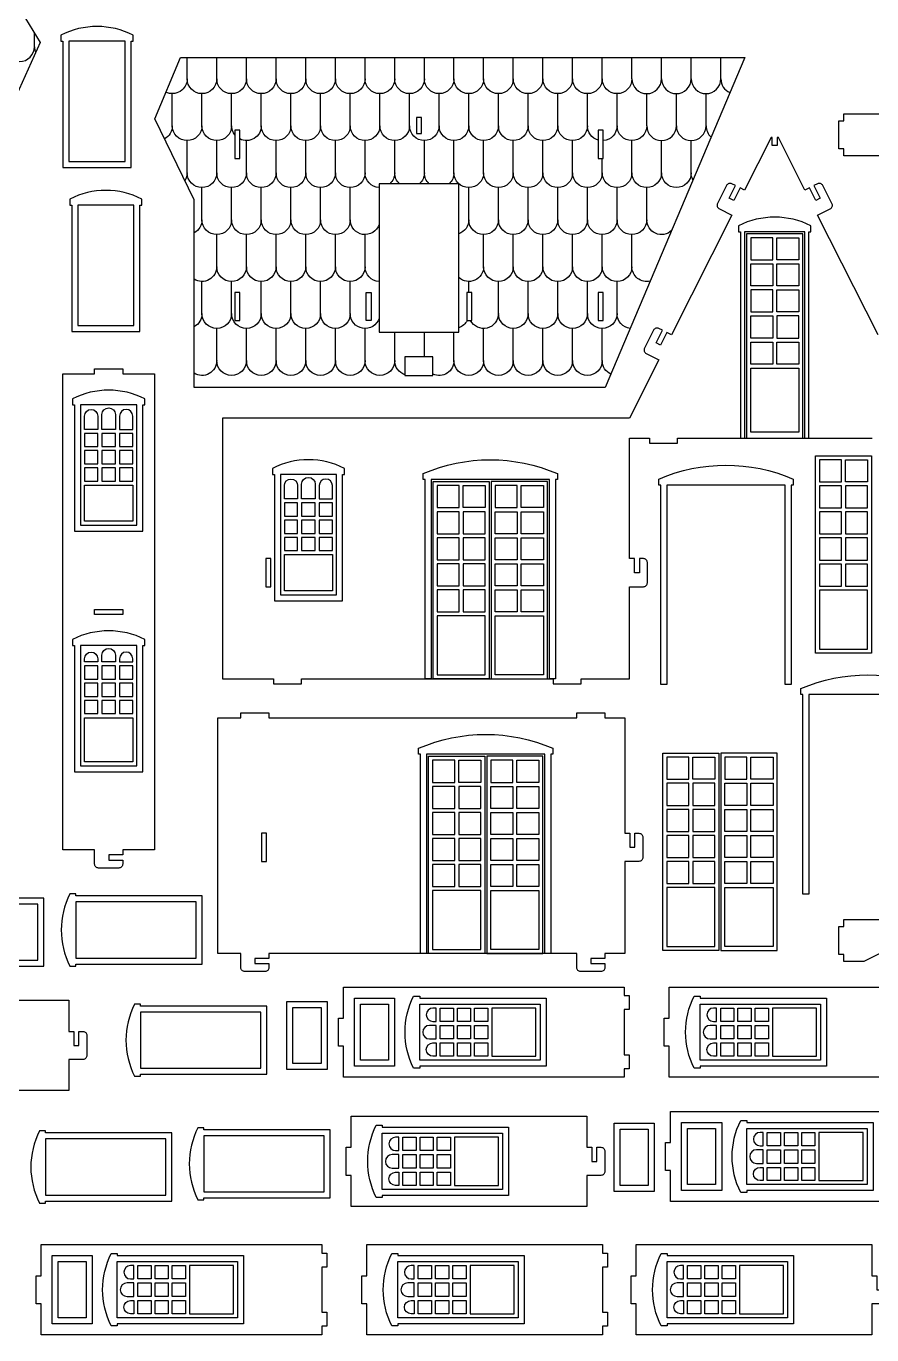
# Model space of a CAD drawing. Extents: x -4552 to 3750, y -5417 to 1843.
# Drawn here: x 442 to 2466, y -5363 to -2231 of the extents above; entities that cross this region are included whole.
import ezdxf

# ---------------------------------------------------------------- set-up
doc = ezdxf.new("R2010")
doc.units = 0
doc.header["$MEASUREMENT"] = 0
doc.layers.add('LAYER1', color=18, linetype='CONTINUOUS')

msp = doc.modelspace()

# ---------------------------------------------------------------- linework, layer by layer
at = {"layer": 'LAYER1'}
for points in [[(418, -2397.4), (418, -2906.3), (-194.9, -2906.3), (-194.9, -2140.1), (396.6, -2140.1), (475.4, -2269.9)], [(678.6, -2266.7), (544.2, -2266.7), (544.2, -2554.7), (678.6, -2554.7)], [(810.7, -2305.9), (2161.5, -2305.9), (1827.8, -3095.7), (843.7, -3095.7), (843.7, -2646.7), (749.5, -2452.7)], [(1387.8, -2449.2), (1375.8, -2449.2), (1375.8, -2487.6), (1387.8, -2487.6)], [(952.8, -2480.1), (940.8, -2480.1), (940.8, -2547.3), (952.8, -2547.3)], [(1822.8, -2480.1), (1810.8, -2480.1), (1810.8, -2547.3), (1822.8, -2547.3)], [(1477.2, -2963), (1477.2, -2608), (1286.4, -2608), (1286.4, -2963)], [(699.6, -2659.1), (565.2, -2659.1), (565.2, -2947.1), (699.6, -2947.1)], [(2305.3, -2723), (2161.3, -2723), (2161.3, -3217.4), (2305.3, -3217.4)], [(2300.5, -2727.8), (2166.1, -2727.8), (2166.1, -3217.4), (2300.5, -3217.4)], [(2228.5, -2790.2), (2228.5, -2737.4), (2175.7, -2737.4), (2175.7, -2790.2)], [(2238.1, -2737.4), (2290.9, -2737.4), (2290.9, -2790.2), (2238.1, -2790.2)], [(2228.5, -2852.6), (2175.7, -2852.6), (2175.7, -2799.8), (2228.5, -2799.8)], [(2238.1, -2852.6), (2238.1, -2799.8), (2290.9, -2799.8), (2290.9, -2852.6)], [(952.8, -2868.1), (940.8, -2868.1), (940.8, -2935.3), (952.8, -2935.3)], [(1255.2, -2868.1), (1267.2, -2868.1), (1267.2, -2935.3), (1255.2, -2935.3)], [(1508.4, -2868.1), (1496.4, -2868.1), (1496.4, -2935.3), (1508.4, -2935.3)], [(1822.8, -2868.1), (1810.8, -2868.1), (1810.8, -2935.3), (1822.8, -2935.3)], [(2175.7, -2915), (2228.5, -2915), (2228.5, -2862.2), (2175.7, -2862.2)], [(2238.1, -2915), (2238.1, -2862.2), (2290.9, -2862.2), (2290.9, -2915)], [(2228.5, -2977.4), (2175.7, -2977.4), (2175.7, -2924.6), (2228.5, -2924.6)], [(2238.1, -2977.4), (2290.9, -2977.4), (2290.9, -2924.6), (2238.1, -2924.6)], [(2175.7, -2987), (2228.5, -2987), (2228.5, -3039.8), (2175.7, -3039.8)], [(2238.1, -3039.8), (2238.1, -2987), (2290.9, -2987), (2290.9, -3039.8)], [(1415.4, -3067.4), (1415.4, -3022.6), (1348.2, -3022.6), (1348.2, -3067.4)], [(2175.7, -3049.4), (2290.9, -3049.4), (2290.9, -3203), (2175.7, -3203)], [(706.4, -3137.2), (572, -3137.2), (572, -3425.2), (706.4, -3425.2)], [(581.6, -3237.1), (613.3, -3237.1), (613.3, -3205.5), (581.6, -3205.5)], [(622.9, -3237.1), (655.5, -3237.1), (655.5, -3205.5), (622.9, -3205.5)], [(665.1, -3237.1), (696.8, -3237.1), (696.8, -3205.5), (665.1, -3205.5)], [(581.6, -3278.4), (613.3, -3278.4), (613.3, -3246.7), (581.6, -3246.7)], [(622.9, -3278.4), (655.5, -3278.4), (655.5, -3246.7), (622.9, -3246.7)], [(665.1, -3278.4), (696.8, -3278.4), (696.8, -3246.7), (665.1, -3246.7)], [(581.6, -3319.7), (613.3, -3319.7), (613.3, -3288), (581.6, -3288)], [(622.9, -3319.7), (655.5, -3319.7), (655.5, -3288), (622.9, -3288)], [(665.1, -3319.7), (696.8, -3319.7), (696.8, -3288), (665.1, -3288)], [(2330.6, -3259.1), (2465, -3259.1), (2465, -3731.5), (2330.6, -3731.5)], [(2340.2, -3321.5), (2393, -3321.5), (2393, -3268.7), (2340.2, -3268.7)], [(2455.4, -3321.5), (2402.6, -3321.5), (2402.6, -3268.7), (2455.4, -3268.7)], [(1184.5, -3303.8), (1050.1, -3303.8), (1050.1, -3591.8), (1184.5, -3591.8)], [(696.8, -3415.6), (581.6, -3415.6), (581.6, -3329.3), (696.8, -3329.3)], [(1415.5, -3321), (1549.9, -3321), (1549.9, -3793.4), (1415.5, -3793.4)], [(1425.1, -3383.4), (1477.9, -3383.4), (1477.9, -3330.6), (1425.1, -3330.6)], [(1540.3, -3383.4), (1487.5, -3383.4), (1487.5, -3330.6), (1540.3, -3330.6)], [(1689.1, -3321), (1554.7, -3321), (1554.7, -3793.4), (1689.1, -3793.4)], [(1564.3, -3383.4), (1617.1, -3383.4), (1617.1, -3330.6), (1564.3, -3330.6)], [(1679.5, -3383.4), (1626.7, -3383.4), (1626.7, -3330.6), (1679.5, -3330.6)], [(2340.2, -3383.9), (2393, -3383.9), (2393, -3331.1), (2340.2, -3331.1)], [(2455.4, -3383.9), (2455.4, -3331.1), (2402.6, -3331.1), (2402.6, -3383.9)], [(1059.7, -3403.7), (1091.4, -3403.7), (1091.4, -3372), (1059.7, -3372)], [(1101, -3403.7), (1133.6, -3403.7), (1133.6, -3372), (1101, -3372)], [(1143.2, -3403.7), (1174.9, -3403.7), (1174.9, -3372), (1143.2, -3372)], [(1059.7, -3445), (1091.4, -3445), (1091.4, -3413.3), (1059.7, -3413.3)], [(1101, -3445), (1133.6, -3445), (1133.6, -3413.3), (1101, -3413.3)], [(1143.2, -3445), (1174.9, -3445), (1174.9, -3413.3), (1143.2, -3413.3)], [(1425.1, -3445.8), (1477.9, -3445.8), (1477.9, -3393), (1425.1, -3393)], [(1540.3, -3445.8), (1540.3, -3393), (1487.5, -3393), (1487.5, -3445.8)], [(1564.3, -3445.8), (1564.3, -3393), (1617.1, -3393), (1617.1, -3445.8)], [(1679.5, -3445.8), (1626.7, -3445.8), (1626.7, -3393), (1679.5, -3393)], [(2393, -3446.3), (2393, -3393.5), (2340.2, -3393.5), (2340.2, -3446.3)], [(2455.4, -3393.5), (2402.6, -3393.5), (2402.6, -3446.3), (2455.4, -3446.3)], [(1059.7, -3486.2), (1091.4, -3486.2), (1091.4, -3454.6), (1059.7, -3454.6)], [(1101, -3486.2), (1133.6, -3486.2), (1133.6, -3454.6), (1101, -3454.6)], [(1143.2, -3486.2), (1174.9, -3486.2), (1174.9, -3454.6), (1143.2, -3454.6)], [(1477.9, -3508.2), (1477.9, -3455.4), (1425.1, -3455.4), (1425.1, -3508.2)], [(1540.3, -3455.4), (1487.5, -3455.4), (1487.5, -3508.2), (1540.3, -3508.2)], [(1564.3, -3455.4), (1617.1, -3455.4), (1617.1, -3508.2), (1564.3, -3508.2)], [(1626.7, -3508.2), (1626.7, -3455.4), (1679.5, -3455.4), (1679.5, -3508.2)], [(2393, -3508.7), (2393, -3455.9), (2340.2, -3455.9), (2340.2, -3508.7)], [(2402.6, -3508.7), (2455.4, -3508.7), (2455.4, -3455.9), (2402.6, -3455.9)], [(1021.3, -3572.6), (1027.3, -3572.6), (1027.3, -3505.4), (1015.3, -3505.4), (1015.3, -3572.6)], [(1174.9, -3582.2), (1059.7, -3582.2), (1059.7, -3495.8), (1174.9, -3495.8)], [(1477.9, -3570.6), (1477.9, -3517.8), (1425.1, -3517.8), (1425.1, -3570.6)], [(1487.5, -3570.6), (1540.3, -3570.6), (1540.3, -3517.8), (1487.5, -3517.8)], [(1617.1, -3570.6), (1564.3, -3570.6), (1564.3, -3517.8), (1617.1, -3517.8)], [(1626.7, -3570.6), (1626.7, -3517.8), (1679.5, -3517.8), (1679.5, -3570.6)], [(2393, -3571.1), (2393, -3518.3), (2340.2, -3518.3), (2340.2, -3571.1)], [(2402.6, -3571.1), (2455.4, -3571.1), (2455.4, -3518.3), (2402.6, -3518.3)], [(1477.9, -3633), (1477.9, -3580.2), (1425.1, -3580.2), (1425.1, -3633)], [(1487.5, -3633), (1540.3, -3633), (1540.3, -3580.2), (1487.5, -3580.2)], [(1617.1, -3633), (1564.3, -3633), (1564.3, -3580.2), (1617.1, -3580.2)], [(1626.7, -3633), (1626.7, -3580.2), (1679.5, -3580.2), (1679.5, -3633)], [(2340.2, -3721.9), (2455.4, -3721.9), (2455.4, -3580.7), (2340.2, -3580.7)], [(605.6, -3626.8), (672.8, -3626.8), (672.8, -3638.8), (605.6, -3638.8)], [(1425.1, -3783.8), (1540.3, -3783.8), (1540.3, -3642.6), (1425.1, -3642.6)], [(1679.5, -3783.8), (1564.3, -3783.8), (1564.3, -3642.6), (1679.5, -3642.6)], [(706.4, -3713.2), (572, -3713.2), (572, -4001.2), (706.4, -4001.2)], [(581.6, -3793.9), (613.3, -3793.9), (613.3, -3762.3), (581.6, -3762.3)], [(622.9, -3793.9), (655.5, -3793.9), (655.5, -3762.3), (622.9, -3762.3)], [(665.1, -3793.9), (696.8, -3793.9), (696.8, -3762.3), (665.1, -3762.3)], [(581.6, -3835.2), (613.3, -3835.2), (613.3, -3803.5), (581.6, -3803.5)], [(622.9, -3835.2), (655.5, -3835.2), (655.5, -3803.5), (622.9, -3803.5)], [(665.1, -3835.2), (696.8, -3835.2), (696.8, -3803.5), (665.1, -3803.5)], [(581.6, -3876.5), (613.3, -3876.5), (613.3, -3844.8), (581.6, -3844.8)], [(622.9, -3876.5), (655.5, -3876.5), (655.5, -3844.8), (622.9, -3844.8)], [(665.1, -3876.5), (696.8, -3876.5), (696.8, -3844.8), (665.1, -3844.8)], [(696.8, -3991.6), (581.6, -3991.6), (581.6, -3886.1), (696.8, -3886.1)], [(1965.2, -3971.2), (2099.6, -3971.2), (2099.6, -4443.6), (1965.2, -4443.6)], [(2238.8, -3971.2), (2104.4, -3971.2), (2104.4, -4443.6), (2238.8, -4443.6)], [(1404.9, -3978.5), (1539.3, -3978.5), (1539.3, -4450.8), (1404.9, -4450.8)], [(1414.5, -4040.9), (1467.3, -4040.9), (1467.3, -3988.1), (1414.5, -3988.1)], [(1529.7, -4040.9), (1476.9, -4040.9), (1476.9, -3988.1), (1529.7, -3988.1)], [(1678.5, -3978.5), (1544.1, -3978.5), (1544.1, -4450.8), (1678.5, -4450.8)], [(1553.7, -4040.9), (1606.5, -4040.9), (1606.5, -3988.1), (1553.7, -3988.1)], [(1668.9, -4040.9), (1616.1, -4040.9), (1616.1, -3988.1), (1668.9, -3988.1)], [(1974.8, -4033.6), (2027.6, -4033.6), (2027.6, -3980.8), (1974.8, -3980.8)], [(2090, -4033.6), (2037.2, -4033.6), (2037.2, -3980.8), (2090, -3980.8)], [(2114, -4033.6), (2166.8, -4033.6), (2166.8, -3980.8), (2114, -3980.8)], [(2229.2, -4033.6), (2176.4, -4033.6), (2176.4, -3980.8), (2229.2, -3980.8)], [(1414.5, -4103.3), (1467.3, -4103.3), (1467.3, -4050.5), (1414.5, -4050.5)], [(1529.7, -4103.3), (1529.7, -4050.5), (1476.9, -4050.5), (1476.9, -4103.3)], [(1553.7, -4103.3), (1553.7, -4050.5), (1606.5, -4050.5), (1606.5, -4103.3)], [(1668.9, -4103.3), (1616.1, -4103.3), (1616.1, -4050.5), (1668.9, -4050.5)], [(1974.8, -4096), (2027.6, -4096), (2027.6, -4043.2), (1974.8, -4043.2)], [(2090, -4096), (2090, -4043.2), (2037.2, -4043.2), (2037.2, -4096)], [(2114, -4096), (2114, -4043.2), (2166.8, -4043.2), (2166.8, -4096)], [(2229.2, -4096), (2176.4, -4096), (2176.4, -4043.2), (2229.2, -4043.2)], [(1467.3, -4165.7), (1467.3, -4112.9), (1414.5, -4112.9), (1414.5, -4165.7)], [(1529.7, -4112.9), (1476.9, -4112.9), (1476.9, -4165.7), (1529.7, -4165.7)], [(1553.7, -4112.9), (1606.5, -4112.9), (1606.5, -4165.7), (1553.7, -4165.7)], [(1616.1, -4165.7), (1616.1, -4112.9), (1668.9, -4112.9), (1668.9, -4165.7)], [(2027.6, -4158.4), (2027.6, -4105.6), (1974.8, -4105.6), (1974.8, -4158.4)], [(2090, -4105.6), (2037.2, -4105.6), (2037.2, -4158.4), (2090, -4158.4)], [(2114, -4105.6), (2166.8, -4105.6), (2166.8, -4158.4), (2114, -4158.4)], [(2176.4, -4158.4), (2176.4, -4105.6), (2229.2, -4105.6), (2229.2, -4158.4)], [(1010.7, -4230), (1016.7, -4230), (1016.7, -4162.8), (1004.7, -4162.8), (1004.7, -4230)], [(1467.3, -4228.1), (1467.3, -4175.3), (1414.5, -4175.3), (1414.5, -4228.1)], [(1476.9, -4228.1), (1529.7, -4228.1), (1529.7, -4175.3), (1476.9, -4175.3)], [(1606.5, -4228.1), (1553.7, -4228.1), (1553.7, -4175.3), (1606.5, -4175.3)], [(1616.1, -4228.1), (1616.1, -4175.3), (1668.9, -4175.3), (1668.9, -4228.1)], [(2027.6, -4220.8), (2027.6, -4168), (1974.8, -4168), (1974.8, -4220.8)], [(2037.2, -4220.8), (2090, -4220.8), (2090, -4168), (2037.2, -4168)], [(2166.8, -4220.8), (2114, -4220.8), (2114, -4168), (2166.8, -4168)], [(2176.4, -4220.8), (2176.4, -4168), (2229.2, -4168), (2229.2, -4220.8)], [(1467.3, -4290.5), (1467.3, -4237.7), (1414.5, -4237.7), (1414.5, -4290.5)], [(1476.9, -4290.5), (1529.7, -4290.5), (1529.7, -4237.7), (1476.9, -4237.7)], [(1606.5, -4290.5), (1553.7, -4290.5), (1553.7, -4237.7), (1606.5, -4237.7)], [(1616.1, -4290.5), (1616.1, -4237.7), (1668.9, -4237.7), (1668.9, -4290.5)], [(2027.6, -4283.2), (2027.6, -4230.4), (1974.8, -4230.4), (1974.8, -4283.2)], [(2037.2, -4283.2), (2090, -4283.2), (2090, -4230.4), (2037.2, -4230.4)], [(2166.8, -4283.2), (2114, -4283.2), (2114, -4230.4), (2166.8, -4230.4)], [(2176.4, -4283.2), (2176.4, -4230.4), (2229.2, -4230.4), (2229.2, -4283.2)], [(1414.5, -4441.2), (1529.7, -4441.2), (1529.7, -4300.1), (1414.5, -4300.1)], [(1668.9, -4441.2), (1553.7, -4441.2), (1553.7, -4300.1), (1668.9, -4300.1)], [(1974.8, -4434), (2090, -4434), (2090, -4292.8), (1974.8, -4292.8)], [(2229.2, -4434), (2114, -4434), (2114, -4292.8), (2229.2, -4292.8)], [(181.3, -4332.5), (181.3, -4466.9), (469.3, -4466.9), (469.3, -4332.5)], [(560.8, -4327.1), (560.8, -4461.5), (848.8, -4461.5), (848.8, -4327.1)], [(1201.1, -4672.5), (1189.1, -4672.5), (1189.1, -4605.3), (1195.1, -4605.3), (1201.1, -4605.3), (1201.1, -4531), (1873.1, -4531), (1873.1, -4551.3), (1885.1, -4551.3), (1885.1, -4584.9), (1873.1, -4584.9), (1873.1, -4692.9), (1885.1, -4692.9), (1885.1, -4726.5), (1873.1, -4726.5), (1873.1, -4746.9), (1201.1, -4746.9)], [(1980.5, -4672.5), (1968.5, -4672.5), (1968.5, -4605.3), (1974.5, -4605.3), (1980.5, -4605.3), (1980.5, -4531), (2544.5, -4531), (2544.5, -4551.3), (2556.5, -4551.3), (2556.5, -4584.9), (2544.5, -4584.9), (2544.5, -4692.9), (2556.5, -4692.9), (2556.5, -4726.5), (2544.5, -4726.5), (2544.5, -4746.9), (1980.5, -4746.9)], [(1065.8, -4728.5), (1065.8, -4565.3), (1161.8, -4565.3), (1161.8, -4728.5)], [(1227.4, -4720.5), (1227.4, -4557.3), (1323.4, -4557.3), (1323.4, -4720.5)], [(1309, -4571.7), (1309, -4706.1), (1241.8, -4706.1), (1241.8, -4571.7)], [(1383.5, -4706.1), (1383.5, -4571.7), (1671.5, -4571.7), (1671.5, -4706.1)], [(2054.9, -4706.1), (2054.9, -4571.7), (2342.9, -4571.7), (2342.9, -4706.1)], [(715.7, -4591), (715.7, -4725.4), (1003.7, -4725.4), (1003.7, -4591)], [(1147.4, -4579.7), (1147.4, -4714.1), (1080.2, -4714.1), (1080.2, -4579.7)], [(1464.2, -4581.3), (1464.2, -4613), (1432.5, -4613), (1432.5, -4581.3)], [(1505.5, -4581.3), (1505.5, -4613), (1473.8, -4613), (1473.8, -4581.3)], [(1546.7, -4581.3), (1546.7, -4613), (1515.1, -4613), (1515.1, -4581.3)], [(1661.9, -4696.5), (1661.9, -4581.3), (1556.3, -4581.3), (1556.3, -4696.5)], [(2135.6, -4581.3), (2135.6, -4613), (2103.9, -4613), (2103.9, -4581.3)], [(2176.9, -4581.3), (2176.9, -4613), (2145.2, -4613), (2145.2, -4581.3)], [(2218.2, -4581.3), (2218.2, -4613), (2186.5, -4613), (2186.5, -4581.3)], [(2333.3, -4696.5), (2333.3, -4581.3), (2227.8, -4581.3), (2227.8, -4696.5)], [(1464.2, -4622.6), (1464.2, -4655.2), (1432.5, -4655.2), (1432.5, -4622.6)], [(1505.5, -4622.6), (1505.5, -4655.2), (1473.8, -4655.2), (1473.8, -4622.6)], [(1546.7, -4622.6), (1546.7, -4655.2), (1515.1, -4655.2), (1515.1, -4622.6)], [(2135.6, -4622.6), (2135.6, -4655.2), (2103.9, -4655.2), (2103.9, -4622.6)], [(2176.9, -4622.6), (2176.9, -4655.2), (2145.2, -4655.2), (2145.2, -4622.6)], [(2218.2, -4622.6), (2218.2, -4655.2), (2186.5, -4655.2), (2186.5, -4622.6)], [(1464.2, -4664.8), (1464.2, -4696.5), (1432.5, -4696.5), (1432.5, -4664.8)], [(1505.5, -4664.8), (1505.5, -4696.5), (1473.8, -4696.5), (1473.8, -4664.8)], [(1546.7, -4664.8), (1546.7, -4696.5), (1515.1, -4696.5), (1515.1, -4664.8)], [(2135.6, -4664.8), (2135.6, -4696.5), (2103.9, -4696.5), (2103.9, -4664.8)], [(2176.9, -4664.8), (2176.9, -4696.5), (2145.2, -4696.5), (2145.2, -4664.8)], [(2218.2, -4664.8), (2218.2, -4696.5), (2186.5, -4696.5), (2186.5, -4664.8)], [(1984, -4970.2), (1972, -4970.2), (1972, -4903), (1978, -4903), (1984, -4903), (1984, -4828.6), (2656, -4828.6), (2656, -4849), (2668, -4849), (2668, -4882.6), (2656, -4882.6), (2656, -4990.6), (2668, -4990.6), (2668, -5024.2), (2656, -5024.2), (2656, -5044.6), (1984, -5044.6)], [(2010.3, -5018.2), (2010.3, -4855), (2106.3, -4855), (2106.3, -5018.2)], [(867.2, -4886.7), (867.2, -5021.1), (1155.2, -5021.1), (1155.2, -4886.7)], [(1294.1, -5015.3), (1294.1, -4880.9), (1582.1, -4880.9), (1582.1, -5015.3)], [(1849.1, -5020.2), (1849.1, -4857), (1945.1, -4857), (1945.1, -5020.2)], [(1930.7, -4871.4), (1930.7, -5005.8), (1863.5, -5005.8), (1863.5, -4871.4)], [(2091.9, -4869.4), (2091.9, -5003.8), (2024.7, -5003.8), (2024.7, -4869.4)], [(2166.4, -5003.8), (2166.4, -4869.4), (2454.4, -4869.4), (2454.4, -5003.8)], [(2247.1, -4879), (2247.1, -4910.7), (2215.4, -4910.7), (2215.4, -4879)], [(2288.3, -4879), (2288.3, -4910.7), (2256.7, -4910.7), (2256.7, -4879)], [(2329.6, -4879), (2329.6, -4910.7), (2297.9, -4910.7), (2297.9, -4879)], [(2444.8, -4994.2), (2444.8, -4879), (2339.2, -4879), (2339.2, -4994.2)], [(488, -4894.6), (488, -5029), (776, -5029), (776, -4894.6)], [(1374.9, -4890.5), (1374.9, -4922.2), (1343.2, -4922.2), (1343.2, -4890.5)], [(1416.1, -4890.5), (1416.1, -4922.2), (1384.5, -4922.2), (1384.5, -4890.5)], [(1457.4, -4890.5), (1457.4, -4922.2), (1425.7, -4922.2), (1425.7, -4890.5)], [(1572.5, -5005.7), (1572.5, -4890.5), (1467, -4890.5), (1467, -5005.7)], [(1374.9, -4931.8), (1374.9, -4964.5), (1343.2, -4964.5), (1343.2, -4931.8)], [(1416.1, -4931.8), (1416.1, -4964.5), (1384.5, -4964.5), (1384.5, -4931.8)], [(1457.4, -4931.8), (1457.4, -4964.5), (1425.7, -4964.5), (1425.7, -4931.8)], [(2247.1, -4920.3), (2247.1, -4952.9), (2215.4, -4952.9), (2215.4, -4920.3)], [(2288.3, -4920.3), (2288.3, -4952.9), (2256.7, -4952.9), (2256.7, -4920.3)], [(2329.6, -4920.3), (2329.6, -4952.9), (2297.9, -4952.9), (2297.9, -4920.3)], [(1374.9, -4974.1), (1374.9, -5005.7), (1343.2, -5005.7), (1343.2, -4974.1)], [(1416.1, -4974.1), (1416.1, -5005.7), (1384.5, -5005.7), (1384.5, -4974.1)], [(1457.4, -4974.1), (1457.4, -5005.7), (1425.7, -5005.7), (1425.7, -4974.1)], [(2247.1, -4962.5), (2247.1, -4994.2), (2215.4, -4994.2), (2215.4, -4962.5)], [(2288.3, -4962.5), (2288.3, -4994.2), (2256.7, -4994.2), (2256.7, -4962.5)], [(2329.6, -4962.5), (2329.6, -4994.2), (2297.9, -4994.2), (2297.9, -4962.5)], [(477.4, -5289), (465.4, -5289), (465.4, -5221.8), (471.4, -5221.8), (477.4, -5221.8), (477.4, -5147.5), (1149.4, -5147.5), (1149.4, -5167.8), (1161.4, -5167.8), (1161.4, -5201.4), (1149.4, -5201.4), (1149.4, -5309.4), (1161.4, -5309.4), (1161.4, -5343), (1149.4, -5343), (1149.4, -5363.4), (477.4, -5363.4)], [(1256.9, -5289), (1244.9, -5289), (1244.9, -5221.8), (1250.9, -5221.8), (1256.9, -5221.8), (1256.9, -5147.5), (1820.9, -5147.5), (1820.9, -5167.8), (1832.9, -5167.8), (1832.9, -5201.4), (1820.9, -5201.4), (1820.9, -5309.4), (1832.9, -5309.4), (1832.9, -5343), (1820.9, -5343), (1820.9, -5363.4), (1256.9, -5363.4)], [(503.8, -5337), (503.8, -5173.8), (599.8, -5173.8), (599.8, -5337)], [(585.4, -5188.2), (585.4, -5322.6), (518.2, -5322.6), (518.2, -5188.2)], [(659.8, -5322.6), (659.8, -5188.2), (947.8, -5188.2), (947.8, -5322.6)], [(740.5, -5197.8), (740.5, -5229.5), (708.9, -5229.5), (708.9, -5197.8)], [(781.8, -5197.8), (781.8, -5229.5), (750.1, -5229.5), (750.1, -5197.8)], [(823.1, -5197.8), (823.1, -5229.5), (791.4, -5229.5), (791.4, -5197.8)], [(938.2, -5313), (938.2, -5197.8), (832.7, -5197.8), (832.7, -5313)], [(1331.3, -5322.6), (1331.3, -5188.2), (1619.3, -5188.2), (1619.3, -5322.6)], [(1412, -5197.8), (1412, -5229.5), (1380.3, -5229.5), (1380.3, -5197.8)], [(1453.3, -5197.8), (1453.3, -5229.5), (1421.6, -5229.5), (1421.6, -5197.8)], [(1494.5, -5197.8), (1494.5, -5229.5), (1462.9, -5229.5), (1462.9, -5197.8)], [(1609.7, -5313), (1609.7, -5197.8), (1504.1, -5197.8), (1504.1, -5313)], [(1975.9, -5322.6), (1975.9, -5188.2), (2263.9, -5188.2), (2263.9, -5322.6)], [(2056.6, -5197.8), (2056.6, -5229.5), (2024.9, -5229.5), (2024.9, -5197.8)], [(2097.9, -5197.8), (2097.9, -5229.5), (2066.2, -5229.5), (2066.2, -5197.8)], [(2139.2, -5197.8), (2139.2, -5229.5), (2107.5, -5229.5), (2107.5, -5197.8)], [(2254.3, -5313), (2254.3, -5197.8), (2148.8, -5197.8), (2148.8, -5313)], [(740.5, -5239.1), (740.5, -5271.7), (708.9, -5271.7), (708.9, -5239.1)], [(781.8, -5239.1), (781.8, -5271.7), (750.1, -5271.7), (750.1, -5239.1)], [(823.1, -5239.1), (823.1, -5271.7), (791.4, -5271.7), (791.4, -5239.1)], [(1412, -5239.1), (1412, -5271.7), (1380.3, -5271.7), (1380.3, -5239.1)], [(1453.3, -5239.1), (1453.3, -5271.7), (1421.6, -5271.7), (1421.6, -5239.1)], [(1494.5, -5239.1), (1494.5, -5271.7), (1462.9, -5271.7), (1462.9, -5239.1)], [(2056.6, -5239.1), (2056.6, -5271.7), (2024.9, -5271.7), (2024.9, -5239.1)], [(2097.9, -5239.1), (2097.9, -5271.7), (2066.2, -5271.7), (2066.2, -5239.1)], [(2139.2, -5239.1), (2139.2, -5271.7), (2107.5, -5271.7), (2107.5, -5239.1)], [(740.5, -5281.3), (740.5, -5313), (708.9, -5313), (708.9, -5281.3)], [(781.8, -5281.3), (781.8, -5313), (750.1, -5313), (750.1, -5281.3)], [(823.1, -5281.3), (823.1, -5313), (791.4, -5313), (791.4, -5281.3)], [(1412, -5281.3), (1412, -5313), (1380.3, -5313), (1380.3, -5281.3)], [(1453.3, -5281.3), (1453.3, -5313), (1421.6, -5313), (1421.6, -5281.3)], [(1494.5, -5281.3), (1494.5, -5313), (1462.9, -5313), (1462.9, -5281.3)], [(2056.6, -5281.3), (2056.6, -5313), (2024.9, -5313), (2024.9, -5281.3)], [(2097.9, -5281.3), (2097.9, -5313), (2066.2, -5313), (2066.2, -5281.3)], [(2139.2, -5281.3), (2139.2, -5313), (2107.5, -5313), (2107.5, -5281.3)]]:
    msp.add_lwpolyline(points, close=True, dxfattribs=at)
for points in [[(461.4, -2280), (461.4, -2246.9)], [(827, -2356.9), (827, -2305.9)], [(897.9, -2356.9), (897.9, -2305.9)], [(968.9, -2356.9), (968.9, -2305.9)], [(1039.9, -2356.9), (1039.9, -2305.9)], [(1110.8, -2356.9), (1110.8, -2305.9)], [(1181.8, -2356.9), (1181.8, -2305.9)], [(1252.7, -2356.9), (1252.7, -2305.9)], [(1323.7, -2356.9), (1323.7, -2305.9)], [(1394.7, -2356.9), (1394.7, -2305.9)], [(1465.6, -2356.9), (1465.6, -2305.9)], [(1536.6, -2356.9), (1536.6, -2305.9)], [(1607.5, -2356.9), (1607.5, -2305.9)], [(1678.5, -2356.9), (1678.5, -2305.9)], [(1749.5, -2356.9), (1749.5, -2305.9)], [(1820.4, -2356.9), (1820.4, -2305.9)], [(1891.4, -2356.9), (1891.4, -2305.9)], [(1962.3, -2356.9), (1962.3, -2305.9)], [(2033.3, -2356.9), (2033.3, -2305.9)], [(2104.3, -2356.9), (2104.3, -2305.9)], [(791.5, -2469.3), (791.5, -2392.4)], [(862.5, -2469.3), (862.5, -2392.4)], [(933.4, -2469.3), (933.4, -2392.4)], [(1004.4, -2469.3), (1004.4, -2392.4)], [(1075.3, -2469.3), (1075.3, -2392.4)], [(1146.3, -2469.3), (1146.3, -2392.4)], [(1217.3, -2469.3), (1217.3, -2392.4)], [(1288.2, -2469.3), (1288.2, -2392.4)], [(1359.2, -2469.3), (1359.2, -2392.4)], [(1430.1, -2469.3), (1430.1, -2392.4)], [(1501.1, -2469.3), (1501.1, -2392.4)], [(1572.1, -2469.3), (1572.1, -2392.4)], [(1643, -2469.3), (1643, -2392.4)], [(1714, -2469.3), (1714, -2392.4)], [(1784.9, -2469.3), (1784.9, -2392.4)], [(1855.9, -2469.3), (1855.9, -2392.4)], [(1926.9, -2469.3), (1926.9, -2392.4)], [(1997.8, -2469.3), (1997.8, -2392.4)], [(2068.8, -2469.3), (2068.8, -2392.4)], [(2587.5, -2541.1), (2398.8, -2541.1), (2398.8, -2524.3), (2386.8, -2524.3), (2386.8, -2457.1), (2398.8, -2457.1), (2398.8, -2440.3), (2494.4, -2440.3)], [(827, -2581.8), (827, -2504.8)], [(897.9, -2581.8), (897.9, -2504.8)], [(968.9, -2581.8), (968.9, -2504.8)], [(1039.9, -2581.8), (1039.9, -2504.8)], [(1110.8, -2581.8), (1110.8, -2504.8)], [(1181.8, -2581.8), (1181.8, -2504.8)], [(1252.7, -2581.8), (1252.7, -2504.8)], [(1323.7, -2581.8), (1323.7, -2504.8)], [(1394.7, -2581.8), (1394.7, -2504.8)], [(1465.6, -2581.8), (1465.6, -2504.8)], [(1536.6, -2581.8), (1536.6, -2504.8)], [(1607.5, -2581.8), (1607.5, -2504.8)], [(1678.5, -2581.8), (1678.5, -2504.8)], [(1749.5, -2581.8), (1749.5, -2504.8)], [(1891.4, -2581.8), (1891.4, -2504.8)], [(1962.3, -2581.8), (1962.3, -2504.8)], [(2033.3, -2581.8), (2033.3, -2504.8)], [(1820.4, -2581.8), (1820.4, -2547.3)], [(862.5, -2694.2), (862.5, -2617.2)], [(933.4, -2694.2), (933.4, -2617.2)], [(1004.4, -2694.2), (1004.4, -2617.2)], [(1075.3, -2694.2), (1075.3, -2617.2)], [(1146.3, -2694.2), (1146.3, -2617.2)], [(1217.3, -2694.2), (1217.3, -2617.2)], [(1501.1, -2694.2), (1501.1, -2617.2)], [(1572.1, -2694.2), (1572.1, -2617.2)], [(1643, -2694.2), (1643, -2617.2)], [(1714, -2694.2), (1714, -2617.2)], [(1784.9, -2694.2), (1784.9, -2617.2)], [(1855.9, -2694.2), (1855.9, -2617.2)], [(1926.9, -2694.2), (1926.9, -2617.2)], [(897.9, -2806.6), (897.9, -2729.6)], [(968.9, -2806.6), (968.9, -2729.6)], [(1039.9, -2806.6), (1039.9, -2729.6)], [(1110.8, -2806.6), (1110.8, -2729.6)], [(1181.8, -2806.6), (1181.8, -2729.6)], [(1252.7, -2806.6), (1252.7, -2729.6)], [(1536.6, -2806.6), (1536.6, -2729.6)], [(1607.5, -2806.6), (1607.5, -2729.6)], [(1678.5, -2806.6), (1678.5, -2729.6)], [(1749.5, -2806.6), (1749.5, -2729.6)], [(1820.4, -2806.6), (1820.4, -2729.6)], [(1891.4, -2806.6), (1891.4, -2729.6)], [(862.5, -2919), (862.5, -2842.1)], [(933.4, -2919), (933.4, -2842.1)], [(1004.4, -2919), (1004.4, -2842.1)], [(1075.3, -2919), (1075.3, -2842.1)], [(1146.3, -2919), (1146.3, -2842.1)], [(1217.3, -2919), (1217.3, -2842.1)], [(1501.1, -2868.1), (1501.1, -2842.1)], [(1572.1, -2919), (1572.1, -2842.1)], [(1643, -2919), (1643, -2842.1)], [(1714, -2919), (1714, -2842.1)], [(1784.9, -2919), (1784.9, -2842.1)], [(1855.9, -2919), (1855.9, -2842.1)], [(897.9, -3031.4), (897.9, -2954.5)], [(968.9, -3031.4), (968.9, -2954.5)], [(1039.9, -3031.4), (1039.9, -2954.5)], [(1110.8, -3031.4), (1110.8, -2954.5)], [(1181.8, -3031.4), (1181.8, -2954.5)], [(1252.7, -3031.4), (1252.7, -2954.5)], [(1323.7, -3031.4), (1323.7, -2963)], [(1394.7, -3022.6), (1394.7, -2963)], [(1465.6, -3031.4), (1465.6, -2963)], [(1536.6, -3031.4), (1536.6, -2954.5)], [(1607.5, -3031.4), (1607.5, -2954.5)], [(1678.5, -3031.4), (1678.5, -2954.5)], [(1749.5, -3031.4), (1749.5, -2954.5)], [(1820.4, -3031.4), (1820.4, -2954.5)], [(2586.4, -4399.2), (2446.8, -4469.7), (2398.8, -4469.7), (2398.8, -4452.9), (2386.8, -4452.9), (2386.8, -4385.7), (2398.8, -4385.7), (2398.8, -4368.9), (2539.9, -4368.9)]]:
    msp.add_lwpolyline(points, dxfattribs=at)
for points in [[(529.8, -2266.7), (529.8, -2569.1), (693, -2569.1), (693, -2266.7), (697.8, -2266.7), (697.8, -2252.3, 0.238913), (525, -2252.3), (525, -2266.7)], [(550.8, -2659.1), (550.8, -2961.5), (714, -2961.5), (714, -2659.1), (718.8, -2659.1), (718.8, -2644.7, 0.238913), (546, -2644.7), (546, -2659.1)], [(2151.7, -2723), (2151.7, -3217.4), (2314.9, -3217.4), (2314.9, -2723), (2319.7, -2723), (2319.7, -2708.6, 0.238913), (2146.9, -2708.6), (2146.9, -2723)], [(605.6, -4236.4), (605.6, -4202.8), (529.8, -4202.8), (529.8, -3062.8), (605.6, -3062.8), (605.6, -3050.8), (672.8, -3050.8), (672.8, -3062.8), (748.5, -3062.8), (748.5, -4202.8), (672.8, -4202.8), (672.8, -4214.8), (639.2, -4214.8), (639.2, -4226.8), (672.8, -4226.8), (672.8, -4236.4, -0.414214), (663.2, -4246), (615.2, -4246, -0.414214)], [(557.6, -3137.2), (557.6, -3439.6), (720.8, -3439.6), (720.8, -3137.2), (725.6, -3137.2), (725.6, -3122.8, 0.238913), (552.8, -3122.8), (552.8, -3137.2)], [(613.3, -3164.2), (613.3, -3195.9), (581.6, -3195.9), (581.6, -3164.2, -1)], [(622.9, -3195.9), (622.9, -3160.7, -1), (655.5, -3160.7), (655.5, -3195.9)], [(665.1, -3164.2), (665.1, -3195.9), (696.8, -3195.9), (696.8, -3164.2, 1)], [(1035.7, -3303.8), (1035.7, -3606.2), (1198.9, -3606.2), (1198.9, -3303.8), (1203.7, -3303.8), (1203.7, -3289.4, 0.238913), (1030.9, -3289.4), (1030.9, -3303.8)], [(1708.3, -3793.4), (1693.9, -3793.4), (1693.9, -3316.2), (1410.7, -3316.2), (1410.7, -3793.4), (1396.3, -3793.4), (1396.3, -3316.2), (1391.5, -3316.2), (1391.5, -3301.8, -0.205755), (1713.1, -3301.8), (1713.1, -3316.2), (1708.3, -3316.2)], [(2272.5, -3806.3), (2258.1, -3806.3), (2258.1, -3329.2), (1974.9, -3329.2), (1974.9, -3806.3), (1960.5, -3806.3), (1960.5, -3329.2), (1955.7, -3329.2), (1955.7, -3314.8, -0.205755), (2277.3, -3314.8), (2277.3, -3329.2), (2272.5, -3329.2)], [(1091.4, -3330.7), (1091.4, -3362.4), (1059.7, -3362.4), (1059.7, -3330.7, -1)], [(1101, -3362.4), (1101, -3327.3, -1), (1133.6, -3327.3), (1133.6, -3362.4)], [(1143.2, -3330.7), (1143.2, -3362.4), (1174.9, -3362.4), (1174.9, -3330.7, 1)], [(557.6, -3713.2), (557.6, -4015.6), (720.8, -4015.6), (720.8, -3713.2), (725.6, -3713.2), (725.6, -3698.8, 0.238913), (552.8, -3698.8), (552.8, -3713.2)], [(622.9, -3752.7), (622.9, -3736.7, -1), (655.5, -3736.7), (655.5, -3752.7)], [(613.3, -3745), (613.3, -3752.7), (581.6, -3752.7), (581.6, -3745, -1)], [(665.1, -3745), (665.1, -3752.7), (696.8, -3752.7), (696.8, -3745, 1)], [(2612.4, -4308.2), (2598, -4308.2), (2598, -3831), (2314.8, -3831), (2314.8, -4308.2), (2300.4, -4308.2), (2300.4, -3831), (2295.6, -3831), (2295.6, -3816.6, -0.205755), (2617.2, -3816.6), (2617.2, -3831), (2612.4, -3831)], [(1826.7, -3886.8), (1874.7, -3886.8), (1874.7, -4162.8), (1886.7, -4162.8), (1886.7, -4196.4), (1898.7, -4196.4), (1898.7, -4162.8), (1908.3, -4162.8, -0.414214), (1917.9, -4172.4), (1917.9, -4220.4, -0.414214), (1908.3, -4230), (1874.7, -4230), (1874.7, -4450.8), (1826.7, -4450.8), (1826.7, -4462.8), (1793.1, -4462.8), (1793.1, -4474.8), (1826.7, -4474.8), (1826.7, -4484.4, -0.414214), (1817.1, -4494), (1769.1, -4494, -0.414214), (1759.5, -4484.4), (1759.5, -4450.8), (1022.8, -4450.8), (1022.8, -4462.8), (989.2, -4462.8), (989.2, -4474.8), (1022.8, -4474.8), (1022.8, -4484.4, -0.414214), (1013.2, -4494), (965.2, -4494, -0.414214), (955.6, -4484.4), (955.6, -4450.8), (900.6, -4450.8), (900.6, -3886.8), (955.6, -3886.8), (955.6, -3874.8), (1022.8, -3874.8), (1022.8, -3886.8), (1759.5, -3886.8), (1759.5, -3874.8), (1826.7, -3874.8)], [(1697.7, -4450.8), (1683.3, -4450.8), (1683.3, -3973.7), (1400.1, -3973.7), (1400.1, -4450.8), (1385.7, -4450.8), (1385.7, -3973.7), (1380.9, -3973.7), (1380.9, -3959.3, -0.205755), (1702.5, -3959.3), (1702.5, -3973.7), (1697.7, -3973.7)], [(181.3, -4481.3), (483.7, -4481.3), (483.7, -4318.1), (181.3, -4318.1), (181.3, -4313.3), (166.9, -4313.3, 0.238913), (166.9, -4486.1), (181.3, -4486.1)], [(560.8, -4475.9), (863.2, -4475.9), (863.2, -4312.7), (560.8, -4312.7), (560.8, -4307.9), (546.4, -4307.9, 0.238913), (546.4, -4480.7), (560.8, -4480.7)], [(-20.1, -4637), (-20.1, -4562.6), (543.9, -4562.6), (543.9, -4637), (555.9, -4637), (555.9, -4670.6), (567.9, -4670.6), (567.9, -4637), (577.5, -4637, -0.414214), (587.1, -4646.6), (587.1, -4694.6, -0.414214), (577.5, -4704.2), (543.9, -4704.2), (543.9, -4778.5), (-20.1, -4778.5), (-20.1, -4704.2), (-32.1, -4704.2), (-32.1, -4637)], [(715.7, -4739.8), (1018.1, -4739.8), (1018.1, -4576.6), (715.7, -4576.6), (715.7, -4571.8), (701.3, -4571.8, 0.238913), (701.3, -4744.6), (715.7, -4744.6)], [(1383.5, -4557.3), (1685.9, -4557.3), (1685.9, -4720.5), (1383.5, -4720.5), (1383.5, -4725.3), (1369.1, -4725.3, -0.238913), (1369.1, -4552.5), (1383.5, -4552.5)], [(2054.9, -4557.3), (2357.3, -4557.3), (2357.3, -4720.5), (2054.9, -4720.5), (2054.9, -4725.3), (2040.5, -4725.3, -0.238913), (2040.5, -4552.5), (2054.9, -4552.5)], [(1415.2, -4613), (1422.9, -4613), (1422.9, -4581.3), (1415.2, -4581.3, 1)], [(2086.7, -4613), (2094.3, -4613), (2094.3, -4581.3), (2086.7, -4581.3, 1)], [(1422.9, -4622.6), (1407, -4622.6, 1), (1407, -4655.2), (1422.9, -4655.2)], [(2094.3, -4622.6), (2078.4, -4622.6, 1), (2078.4, -4655.2), (2094.3, -4655.2)], [(1415.2, -4664.8), (1422.9, -4664.8), (1422.9, -4696.5), (1415.2, -4696.5, -1)], [(2086.7, -4664.8), (2094.3, -4664.8), (2094.3, -4696.5), (2086.7, -4696.5, -1)], [(1219.7, -4914.5), (1219.7, -4840.2), (1783.7, -4840.2), (1783.7, -4914.5), (1795.7, -4914.5), (1795.7, -4948.1), (1807.7, -4948.1), (1807.7, -4914.5), (1817.3, -4914.5, -0.414214), (1826.9, -4924.1), (1826.9, -4972.1, -0.414214), (1817.3, -4981.7), (1783.7, -4981.7), (1783.7, -5056.1), (1219.7, -5056.1), (1219.7, -4981.7), (1207.7, -4981.7), (1207.7, -4914.5)], [(2166.4, -4855), (2468.8, -4855), (2468.8, -5018.2), (2166.4, -5018.2), (2166.4, -5023), (2152, -5023, -0.238913), (2152, -4850.2), (2166.4, -4850.2)], [(488, -5043.4), (790.4, -5043.4), (790.4, -4880.2), (488, -4880.2), (488, -4875.4), (473.6, -4875.4, 0.238913), (473.6, -5048.2), (488, -5048.2)], [(867.2, -5035.5), (1169.6, -5035.5), (1169.6, -4872.3), (867.2, -4872.3), (867.2, -4867.5), (852.8, -4867.5, 0.238913), (852.8, -5040.3), (867.2, -5040.3)], [(1294.1, -4866.5), (1596.5, -4866.5), (1596.5, -5029.7), (1294.1, -5029.7), (1294.1, -5034.5), (1279.7, -5034.5, -0.238913), (1279.7, -4861.7), (1294.1, -4861.7)], [(2198.1, -4910.7), (2205.8, -4910.7), (2205.8, -4879), (2198.1, -4879, 1)], [(1325.9, -4922.2), (1333.6, -4922.2), (1333.6, -4890.5), (1325.9, -4890.5, 1)], [(1333.6, -4931.8), (1317.7, -4931.8, 1), (1317.7, -4964.5), (1333.6, -4964.5)], [(2205.8, -4920.3), (2189.9, -4920.3, 1), (2189.9, -4952.9), (2205.8, -4952.9)], [(1325.9, -4974.1), (1333.6, -4974.1), (1333.6, -5005.7), (1325.9, -5005.7, -1)], [(2198.1, -4962.5), (2205.8, -4962.5), (2205.8, -4994.2), (2198.1, -4994.2, -1)], [(1901.5, -5221.8), (1901.5, -5147.5), (2465.5, -5147.5), (2465.5, -5221.8), (2477.5, -5221.8), (2477.5, -5255.4), (2489.5, -5255.4), (2489.5, -5221.8), (2499.1, -5221.8, -0.414214), (2508.7, -5231.4), (2508.7, -5279.4, -0.414214), (2499.1, -5289), (2465.5, -5289), (2465.5, -5363.4), (1901.5, -5363.4), (1901.5, -5289), (1889.5, -5289), (1889.5, -5221.8)], [(659.8, -5173.8), (962.2, -5173.8), (962.2, -5337), (659.8, -5337), (659.8, -5341.8), (645.4, -5341.8, -0.238913), (645.4, -5169), (659.8, -5169)], [(691.6, -5229.5), (699.3, -5229.5), (699.3, -5197.8), (691.6, -5197.8, 1)], [(1331.3, -5173.8), (1633.7, -5173.8), (1633.7, -5337), (1331.3, -5337), (1331.3, -5341.8), (1316.9, -5341.8, -0.238913), (1316.9, -5169), (1331.3, -5169)], [(1363, -5229.5), (1370.7, -5229.5), (1370.7, -5197.8), (1363, -5197.8, 1)], [(1975.9, -5173.8), (2278.3, -5173.8), (2278.3, -5337), (1975.9, -5337), (1975.9, -5341.8), (1961.5, -5341.8, -0.238913), (1961.5, -5169), (1975.9, -5169)], [(2007.6, -5229.5), (2015.3, -5229.5), (2015.3, -5197.8), (2007.6, -5197.8, 1)], [(699.3, -5239.1), (683.3, -5239.1, 1), (683.3, -5271.7), (699.3, -5271.7)], [(1370.7, -5239.1), (1354.8, -5239.1, 1), (1354.8, -5271.7), (1370.7, -5271.7)], [(2015.3, -5239.1), (1999.4, -5239.1, 1), (1999.4, -5271.7), (2015.3, -5271.7)], [(691.6, -5281.3), (699.3, -5281.3), (699.3, -5313), (691.6, -5313, -1)], [(1363, -5281.3), (1370.7, -5281.3), (1370.7, -5313), (1363, -5313, -1)], [(2007.6, -5281.3), (2015.3, -5281.3), (2015.3, -5313), (2007.6, -5313, -1)]]:
    msp.add_lwpolyline(points, format="xyb", close=True, dxfattribs=at)
for points in [[(312, -2301.8, 0.16682), (319.5, -2280, 1), (390.5, -2280, 1), (461.4, -2280, 0.104172), (464.4, -2294.3)], [(1891.4, -2356.9, -1), (1820.4, -2356.9, -1), (1749.5, -2356.9, -1), (1678.5, -2356.9, -1), (1607.5, -2356.9, -1), (1536.6, -2356.9, -1), (1465.6, -2356.9, -1), (1394.7, -2356.9, -1), (1323.7, -2356.9, -1), (1252.7, -2356.9, -1), (1181.8, -2356.9, -1), (1110.8, -2356.9, -1), (1039.9, -2356.9, -1), (968.9, -2356.9, -1), (897.9, -2356.9, -1), (827, -2356.9, -0.552615), (776.1, -2388.9)], [(1891.4, -2356.9, 1), (1962.3, -2356.9, 1), (2033.3, -2356.9, 1), (2104.3, -2356.9, 0.302686), (2126.1, -2389.7)], [(940.8, -2490.9, -0.165242), (933.4, -2469.3, -1), (862.5, -2469.3, -1), (791.5, -2469.3, -0.276515), (772.8, -2500.6)], [(1810.8, -2503.5, -0.335604), (1784.9, -2469.3, -1), (1714, -2469.3, -1), (1643, -2469.3, -1), (1572.1, -2469.3, -1), (1501.1, -2469.3, -1), (1430.1, -2469.3, -1), (1359.2, -2469.3, -1), (1288.2, -2469.3, -1), (1217.3, -2469.3, -1), (1146.3, -2469.3, -1), (1075.3, -2469.3, -1), (1004.4, -2469.3, -0.560325), (952.8, -2500.9)], [(1926.9, -2469.3, -1), (1855.9, -2469.3, -0.394978), (1822.8, -2504.7)], [(1926.9, -2469.3, 1), (1997.8, -2469.3, 1), (2068.8, -2469.3, 0.218062), (2081.1, -2496.2)], [(2480.6, -2969.7), (2336, -2683.4), (2366, -2668.2, 0.414214), (2370.2, -2655.3), (2348.6, -2612.5, 0.414214), (2335.7, -2608.2), (2327.1, -2612.6), (2342.3, -2642.6), (2331.6, -2648), (2316.4, -2618), (2305.7, -2623.4), (2242.1, -2497.4), (2239.3, -2497.4), (2239.3, -2516.6), (2227.3, -2516.6), (2227.3, -2497.4), (2224.6, -2497.4), (2160.9, -2623.4), (2150.2, -2618), (2135.1, -2648), (2124.4, -2642.6), (2139.5, -2612.6), (2130.9, -2608.2, 0.414214), (2118, -2612.5), (2096.4, -2655.3, 0.414214), (2100.7, -2668.2), (2130.7, -2683.4), (1986.1, -2969.7), (1975.4, -2964.3), (1960.2, -2994.3), (1949.5, -2988.9), (1964.7, -2958.9), (1956.1, -2954.6, 0.414214), (1943.2, -2958.8), (1921.6, -3001.7, 0.414214), (1925.8, -3014.6), (1955.8, -3029.7), (1885.3, -3169.4), (911.3, -3169.4), (911.3, -3793.4), (1033.5, -3793.4), (1033.5, -3805.4), (1100.7, -3805.4), (1100.7, -3793.4), (1702.9, -3793.4), (1702.9, -3805.4), (1770.1, -3805.4), (1770.1, -3793.4), (1885.3, -3793.4), (1885.3, -3572.6), (1918.9, -3572.6, 0.414214), (1928.5, -3563), (1928.5, -3515, 0.414214), (1918.9, -3505.4), (1909.3, -3505.4), (1909.3, -3539), (1897.3, -3539), (1897.3, -3505.4), (1885.3, -3505.4), (1885.3, -3217.4), (1933.3, -3217.4), (1933.3, -3229.4), (2000.5, -3229.4), (2000.5, -3217.4), (2466.1, -3217.4)], [(1286.4, -2617.2, -0.398999), (1252.7, -2581.8, -1), (1181.8, -2581.8, -1), (1110.8, -2581.8, -1), (1039.9, -2581.8, -1), (968.9, -2581.8, -1), (897.9, -2581.8, -1), (827, -2581.8, -0.141827), (821.5, -2600.7)], [(1335.3, -2608, -0.211429), (1323.7, -2581.8, -0.211429), (1312.1, -2608)], [(1406.3, -2608, -0.211429), (1394.7, -2581.8, -0.211429), (1383, -2608)], [(2037.7, -2598.9, -0.126556), (2033.3, -2581.8, -1), (1962.3, -2581.8, -1), (1891.4, -2581.8, -1), (1820.4, -2581.8, -1), (1749.5, -2581.8, -1), (1678.5, -2581.8, -1), (1607.5, -2581.8, -1), (1536.6, -2581.8, -1), (1465.6, -2581.8, -0.211429), (1454, -2608)], [(1286.4, -2705.5, -0.849605), (1217.3, -2694.2, -1), (1146.3, -2694.2, -1), (1075.3, -2694.2, -1), (1004.4, -2694.2, -1), (933.4, -2694.2, -1), (862.5, -2694.2, -0.276487), (843.7, -2725.4)], [(1986.4, -2720.2, -0.654431), (1926.9, -2694.2, -1), (1855.9, -2694.2, -1), (1784.9, -2694.2, -1), (1714, -2694.2, -1), (1643, -2694.2, -1), (1572.1, -2694.2, -1), (1501.1, -2694.2, -0.320194), (1477.2, -2727.7)], [(1286.4, -2842, -0.398999), (1252.7, -2806.6, -1), (1181.8, -2806.6, -1), (1110.8, -2806.6, -1), (1039.9, -2806.6, -1), (968.9, -2806.6, -1), (897.9, -2806.6, -0.588198), (843.7, -2836.7)], [(1935.4, -2841, -0.487426), (1891.4, -2806.6, -1), (1820.4, -2806.6, -1), (1749.5, -2806.6, -1), (1678.5, -2806.6, -1), (1607.5, -2806.6, -1), (1536.6, -2806.6, -0.652106), (1477.2, -2832.8)], [(1286.4, -2930.3, -0.849605), (1217.3, -2919, -1), (1146.3, -2919, -1), (1075.3, -2919, -1), (1004.4, -2919, -1), (933.4, -2919, -1), (862.5, -2919, -0.276487), (843.7, -2950.3)], [(1497.1, -2935.3, -0.192833), (1477.2, -2952.6)], [(1887.6, -2954.3, -0.382995), (1855.9, -2919, -1), (1784.9, -2919, -1), (1714, -2919, -1), (1643, -2919, -1), (1572.1, -2919, -0.785786), (1505.1, -2935.3)], [(1348.2, -3065.1, -0.324493), (1323.7, -3031.4, -1), (1252.7, -3031.4, -1), (1181.8, -3031.4, -1), (1110.8, -3031.4, -1), (1039.9, -3031.4, -1), (968.9, -3031.4, -1), (897.9, -3031.4, -0.588198), (843.7, -3061.6)], [(1841.3, -3063.8, -0.294902), (1820.4, -3031.4, -1), (1749.5, -3031.4, -1), (1678.5, -3031.4, -1), (1607.5, -3031.4, -1), (1536.6, -3031.4, -1), (1465.6, -3031.4, -0.546414), (1415.4, -3063.7)]]:
    msp.add_lwpolyline(points, format="xyb", dxfattribs=at)

doc.saveas('drawing.dxf')
